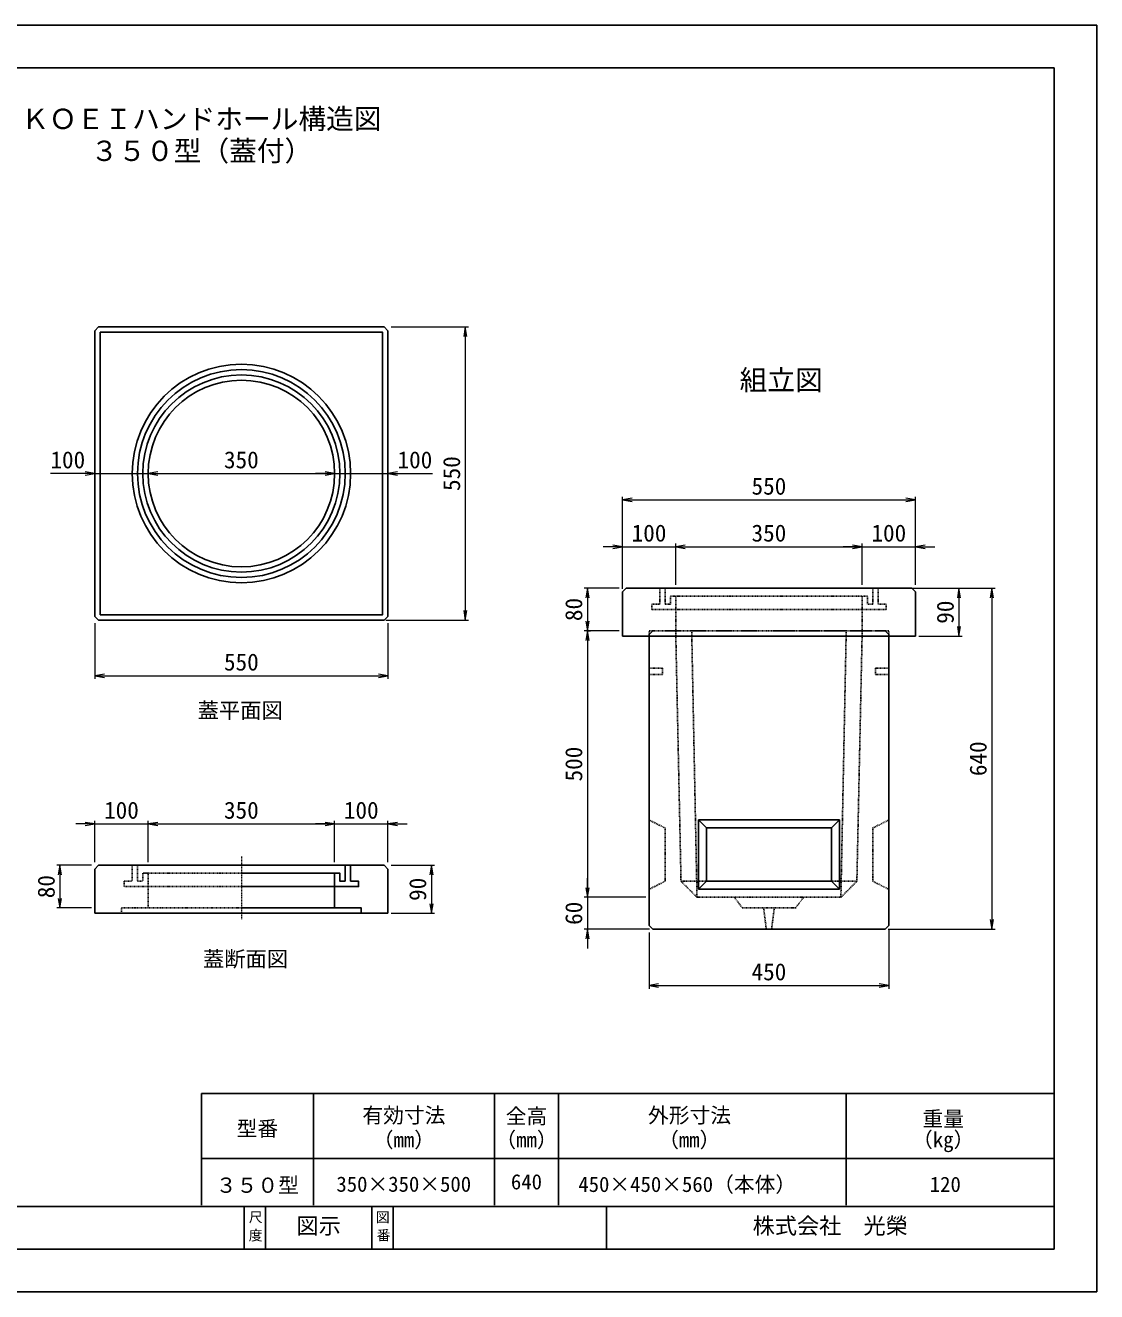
# Model space of a CAD drawing. Units: millimetres, scale not verified. Extents: x -140 to 140, y -99 to 99.
# Drawn here: x -27.7 to 139.8, y -99 to 99 of the extents above; entities that cross this region are included whole.
import ezdxf
from ezdxf.enums import TextEntityAlignment as Align

# ---------------------------------------------------------------- set-up
doc = ezdxf.new("R2010")
doc.units = ezdxf.units.MM
doc.linetypes.add('USER1', pattern=[12.95, 6.35, -3.175, 0.25, -3.175])
doc.linetypes.add('USER2', pattern=[4.7625, 3.175, -1.5875])
doc.layers.add('0-0', color=7, linetype='Continuous')
for name, color, linetype, lineweight in [('0-1_0', 9, 'Continuous', 25), ('0-3_pen3実線', 7, 'Continuous', 25), ('0-4_pen4実線', 6, 'Continuous', 25), ('0-5_pen1一点', 4, 'USER1', 13), ('0-6_pen2破線', 3, 'USER2', 25), ('0-7_鉄筋１', 2, 'Continuous', 13)]:
    doc.layers.add(name, color=color, linetype=linetype, lineweight=lineweight)
doc.styles.add('ＭＳ ゴシック', font='')
doc.styles.get('ＭＳ ゴシック').set_extended_font_data('MS Gothic')

# ---------------------------------------------------------------- blocks, each defined once
blk = doc.blocks.new('部分図 1')
at = {"layer": '0-1_0'}
blk.add_lwpolyline([(0, 0), (8400, 0), (8400, 5940), (0, 5940)], close=True, dxfattribs=at)
at = {"layer": '0-3_pen3実線'}
for p, q in [((3700, 4507.32), (3717.68, 4525)), ((3717.68, 4525), (5057.32, 4525)), ((5075, 4507.32), (5057.32, 4525)), ((3700, 3167.68), (3700, 4507.32)), ((5075, 4507.32), (5075, 3167.68)), ((6192.68, 3300), (6175, 3282.32)), ((6175, 3282.32), (6175, 3075)), ((6192.68, 3300), (6350, 3300)), ((6350, 3300), (6375, 3300)), ((6375, 3300), (6862.5, 3300)), ((7350, 3300), (6862.5, 3300)), ((7375, 3300), (7350, 3300)), ((7532.32, 3300), (7375, 3300)), ((7532.32, 3300), (7550, 3282.32)), ((7550, 3282.32), (7550, 3075)), ((3700, 3167.68), (3717.68, 3150)), ((5057.32, 3150), (3717.68, 3150)), ((5057.32, 3150), (5075, 3167.68)), ((6300, 3082.32), (6317.68, 3100)), ((7425, 3082.32), (7407.32, 3100)), ((6175, 3075), (6300, 3075)), ((6300, 3082.32), (6300, 1717.68)), ((6300, 3075), (7425, 3075)), ((7425, 1717.68), (7425, 3082.32)), ((7550, 3075), (7425, 3075)), ((6531.25, 2212.5), (7193.75, 2212.5)), ((6531.25, 1887.5), (6531.25, 2212.5)), ((6531.25, 2212.5), (6568.75, 2175)), ((7193.75, 2212.5), (7156.25, 2175)), ((7193.75, 2212.5), (7193.75, 1887.5)), ((6568.75, 2175), (7156.25, 2175)), ((6568.75, 1925), (6568.75, 2175)), ((7156.25, 1925), (7156.25, 2175)), ((3700, 1982.32), (3717.68, 2000)), ((3700, 1982.32), (3700, 1775)), ((3717.68, 2000), (3875, 2000)), ((3875, 2000), (3900, 2000)), ((3900, 2000), (4387.5, 2000)), ((4875, 2000), (4387.5, 2000)), ((4387.5, 1962.5), (4825, 1962.5)), ((5057.32, 2000), (4900, 2000)), ((4900, 2000), (4900, 1925)), ((5057.32, 2000), (5075, 1982.32)), ((5075, 1982.32), (5075, 1775)), ((6531.25, 1887.5), (6568.75, 1925)), ((7156.25, 1925), (6568.75, 1925)), ((7193.75, 1887.5), (7156.25, 1925)), ((4387.5, 1900), (4825, 1900)), ((4825, 1900), (4825, 1800)), ((7193.75, 1887.5), (6531.25, 1887.5)), ((3700, 1775), (3825, 1775)), ((3825, 1775), (4950, 1775)), ((5075, 1775), (4950, 1775)), ((6317.68, 1700), (6300, 1717.68)), ((7407.32, 1700), (6317.68, 1700)), ((7407.32, 1700), (7425, 1717.68)), ((4725, 930), (4725, 405)), ((5575, 930), (5575, 405)), ((5875, 930), (5875, 405)), ((7225, 930), (7225, 405)), ((4200, 624), (8200, 624)), ((4500, 400), (4500, 200)), ((5100, 400), (5100, 200))]:
    blk.add_line(p, q, dxfattribs=at)
at = {"layer": '0-3_pen3実線', "color": 2, "lineweight": 13}
for p, q in [((5090, 4525), (5453, 4525)), ((5438, 4525), (5438, 3150)), ((3700, 3837.5), (3491.48, 3837.5)), ((3700, 3837.5), (3700, 3852.5)), ((3700, 3837.5), (3950, 3837.5)), ((3950, 3837.5), (3950, 3852.5)), ((3950, 3837.5), (3950, 3852.5)), ((3950, 3837.5), (4040, 3837.5)), ((3950, 3837.5), (4825, 3837.5)), ((4825, 3837.5), (4735, 3837.5)), ((4825, 3837.5), (4825, 3852.5)), ((4825, 3837.5), (4825, 3852.5)), ((4825, 3837.5), (5075, 3837.5)), ((5075, 3837.5), (5075, 3852.5)), ((5075, 3837.5), (5283.52, 3837.5)), ((6175, 3315), (6175, 3509)), ((6425, 3315), (6425, 3509)), ((6425, 3315), (6425, 3509)), ((7300, 3315), (7300, 3509)), ((7300, 3315), (7300, 3509)), ((7550, 3315), (7550, 3509)), ((6175, 3494), (6085, 3494)), ((6175, 3494), (6425, 3494)), ((6425, 3494), (6515, 3494)), ((6425, 3494), (7300, 3494)), ((7300, 3494), (7210, 3494)), ((7300, 3494), (7550, 3494)), ((7550, 3494), (7640, 3494)), ((6160, 3300), (5996, 3300)), ((6011, 3300), (6011, 3100)), ((7565, 3300), (7769, 3300)), ((7754, 3300), (7754, 3075)), ((5065, 3150), (5453, 3150)), ((3700, 3135), (3700, 2874)), ((5075, 3135), (5075, 2874)), ((6160, 3100), (5996, 3100)), ((7565, 3075), (7769, 3075)), ((3700, 2889), (5075, 2889)), ((3700, 2015), (3700, 2209)), ((3950, 2015), (3950, 2209)), ((3950, 2015), (3950, 2209)), ((4825, 2015), (4825, 2209)), ((4825, 2015), (4825, 2209)), ((5075, 2015), (5075, 2209)), ((3700, 2194), (3610, 2194)), ((3700, 2194), (3950, 2194)), ((3950, 2194), (4040, 2194)), ((3950, 2194), (4825, 2194)), ((4825, 2194), (4735, 2194)), ((4825, 2194), (5075, 2194)), ((5075, 2194), (5165, 2194)), ((3685, 2000), (3521, 2000)), ((3536, 2000), (3536, 1800)), ((5090, 2000), (5294, 2000)), ((5279, 2000), (5279, 1775)), ((3685, 1800), (3521, 1800)), ((5090, 1775), (5294, 1775))]:
    blk.add_line(p, q, dxfattribs=at)
for points in [[(5445.5, 4480), (5438, 4525), (5430.5, 4480)], [(3655, 3830), (3700, 3837.5), (3655, 3845)], [(3995, 3845), (3950, 3837.5), (3995, 3830)], [(3995, 3845), (3950, 3837.5), (3995, 3830)], [(4780, 3830), (4825, 3837.5), (4780, 3845)], [(4780, 3830), (4825, 3837.5), (4780, 3845)], [(5120, 3845), (5075, 3837.5), (5120, 3830)], [(6130, 3486.5), (6175, 3494), (6130, 3501.5)], [(6470, 3501.5), (6425, 3494), (6470, 3486.5)], [(6470, 3501.5), (6425, 3494), (6470, 3486.5)], [(7255, 3486.5), (7300, 3494), (7255, 3501.5)], [(7255, 3486.5), (7300, 3494), (7255, 3501.5)], [(7595, 3501.5), (7550, 3494), (7595, 3486.5)], [(6018.5, 3255), (6011, 3300), (6003.5, 3255)], [(7761.5, 3255), (7754, 3300), (7746.5, 3255)], [(5430.5, 3195), (5438, 3150), (5445.5, 3195)], [(6003.5, 3145), (6011, 3100), (6018.5, 3145)], [(7746.5, 3120), (7754, 3075), (7761.5, 3120)], [(3745, 2896.5), (3700, 2889), (3745, 2881.5)], [(5030, 2881.5), (5075, 2889), (5030, 2896.5)], [(3655, 2186.5), (3700, 2194), (3655, 2201.5)], [(3995, 2201.5), (3950, 2194), (3995, 2186.5)], [(3995, 2201.5), (3950, 2194), (3995, 2186.5)], [(4780, 2186.5), (4825, 2194), (4780, 2201.5)], [(4780, 2186.5), (4825, 2194), (4780, 2201.5)], [(5120, 2201.5), (5075, 2194), (5120, 2186.5)], [(3543.5, 1955), (3536, 2000), (3528.5, 1955)], [(5286.5, 1955), (5279, 2000), (5271.5, 1955)], [(3528.5, 1845), (3536, 1800), (3543.5, 1845)], [(5271.5, 1820), (5279, 1775), (5286.5, 1820)]]:
    blk.add_lwpolyline(points, dxfattribs=at)
at = {"layer": '0-3_pen3実線'}
blk.add_lwpolyline([(3725, 3175), (3725, 4500), (5050, 4500), (5050, 3175)], close=True, dxfattribs=at)
for points in [[(4875, 1925), (4850, 1925), (4850, 1962.5), (4825, 1962.5), (4825, 1900), (4937.5, 1900), (4937.5, 1925), (4900, 1925)], [(4900, 2000), (4875, 2000), (4875, 1925)], [(4950, 1775), (4950, 1800), (4387.5, 1800)]]:
    blk.add_lwpolyline(points, dxfattribs=at)
for radius in [512.5, 487.5, 462.5, 437.5]:
    blk.add_circle((4387.5, 3837.5), radius, dxfattribs=at)
at = {"layer": '0-4_pen4実線'}
for p, q in [((8200, 2400), (8200, 1400)), ((8200, 1400), (8200, 400)), ((4200, 930), (8200, 930)), ((4200, 930), (4200, 405)), ((200, 400), (8200, 400)), ((4400, 400), (4400, 200)), ((5000, 400), (5000, 200)), ((6100, 400), (6100, 200))]:
    blk.add_line(p, q, dxfattribs=at)
blk.add_lwpolyline([(200, 200), (8200, 200), (8200, 5740), (200, 5740)], close=True, dxfattribs=at)
at = {"layer": '0-5_pen1一点'}
for p, q in [((4387.5, 2042), (4387.5, 1744)), ((3950, 1962.5), (3925, 1962.5))]:
    blk.add_line(p, q, dxfattribs=at)
at = {"layer": '0-6_pen2破線'}
for p, q in [((6350, 3300), (6350, 3225)), ((7350, 3300), (7350, 3225)), ((7375, 3300), (7375, 3225)), ((6312.5, 3225), (6350, 3225)), ((6312.5, 3200), (6312.5, 3225)), ((6400, 3262.5), (6425, 3262.5)), ((6400, 3225), (6400, 3262.5)), ((6425, 3262.5), (7300, 3262.5)), ((6425, 3200), (6425, 3100)), ((6425, 3200), (7300, 3200)), ((7300, 3200), (7300, 3100)), ((6300, 3075), (6300, 3100)), ((6300, 3100), (6862.5, 3100)), ((6317.68, 3100), (7407.32, 3100)), ((6450, 1925), (6425, 3100)), ((6500, 3100), (6525, 1850)), ((7225, 3100), (7200, 1850)), ((7275, 1925), (7300, 3100)), ((6300, 2925), (6362.5, 2925)), ((6362.5, 2925), (6362.5, 2895)), ((7425, 2925), (7362.5, 2925)), ((7362.5, 2925), (7362.5, 2895)), ((6300, 2895), (6362.5, 2895)), ((7425, 2895), (7362.5, 2895)), ((6300, 2212.5), (6375, 2175)), ((7425, 2212.5), (7350, 2175)), ((6375, 2175), (6375, 1925)), ((7350, 1925), (7350, 2175)), ((3875, 2000), (3875, 1925)), ((3900, 2000), (3900, 1925)), ((4387.5, 1962.5), (3925, 1962.5)), ((3925, 1962.5), (3925, 1925)), ((3950, 1900), (3950, 1962.5)), ((3837.5, 1900), (3837.5, 1925)), ((3837.5, 1925), (3875, 1925)), ((3900, 1925), (3925, 1925)), ((6300, 1887.5), (6375, 1925)), ((6525, 1850), (6450, 1925)), ((6450, 1925), (7275, 1925)), ((7200, 1850), (7275, 1925)), ((7425, 1887.5), (7350, 1925)), ((4387.5, 1900), (3837.5, 1900)), ((3950, 1900), (3950, 1800)), ((6525, 1850), (7200, 1850)), ((3825, 1775), (3825, 1800)), ((3825, 1800), (4387.5, 1800)), ((6837.5, 1800), (6850, 1700)), ((6887.5, 1800), (6875, 1700))]:
    blk.add_line(p, q, dxfattribs=at)
for points in [[(6375, 3300), (6375, 3225), (6400, 3225)], [(6425, 3262.5), (6425, 3200), (6312.5, 3200)], [(7350, 3225), (7325, 3225), (7325, 3262.5), (7300, 3262.5), (7300, 3200), (7412.5, 3200), (7412.5, 3225), (7375, 3225)], [(7425, 3075), (7425, 3100), (6862.5, 3100)], [(6700, 1850), (6737.5, 1800), (6987.5, 1800), (7025, 1850)]]:
    blk.add_lwpolyline(points, dxfattribs=at)
at = {"layer": '0-7_鉄筋１'}
for p, q in [((6175, 3297.32), (6175, 3729)), ((6175, 3714), (7550, 3714)), ((7550, 3315), (7550, 3729)), ((7507.99, 3300), (7923, 3300)), ((7908, 3300), (7908, 1700)), ((6011, 3100), (6026, 3100)), ((6011, 3100), (6011, 1850)), ((6011, 1850), (6011, 1940)), ((6285, 1850), (5996, 1850)), ((6285, 1850), (5996, 1850)), ((6011, 1850), (6011, 1700)), ((6302.68, 1700), (5996, 1700)), ((6011, 1700), (6011, 1610)), ((6300, 1685), (6300, 1421)), ((7422.32, 1700), (7923, 1700)), ((7425, 1702.68), (7425, 1421)), ((6300, 1436), (7425, 1436))]:
    blk.add_line(p, q, dxfattribs=at)
for points in [[(6220, 3721.5), (6175, 3714), (6220, 3706.5)], [(7505, 3706.5), (7550, 3714), (7505, 3721.5)], [(7915.5, 3255), (7908, 3300), (7900.5, 3255)], [(6018.5, 3055), (6011, 3100), (6003.5, 3055)], [(6003.5, 1895), (6011, 1850), (6018.5, 1895)], [(6003.5, 1895), (6011, 1850), (6018.5, 1895)], [(7900.5, 1745), (7908, 1700), (7915.5, 1745)], [(6018.5, 1655), (6011, 1700), (6003.5, 1655)], [(6345, 1443.5), (6300, 1436), (6345, 1428.5)], [(7380, 1428.5), (7425, 1436), (7380, 1443.5)]]:
    blk.add_lwpolyline(points, dxfattribs=at)
at = {"layer": '0-3_pen3実線', "style": 'ＭＳ ゴシック'}
for s, height, p in [('100', 79.92, (3491.48, 3838)), ('350', 79.92, (4305.74, 3838)), ('100', 79.92, (5120, 3838)), ('100', 79.92, (6218.24, 3494.5)), ('350', 79.92, (6780.74, 3494.5)), ('100', 79.92, (7343.24, 3494.5)), ('550', 79.92, (4305.74, 2889.5)), ('100', 79.92, (3743.24, 2194.5)), ('350', 79.92, (4305.74, 2194.5)), ('100', 79.92, (4868.24, 2194.5)), ('有効寸法', 71.47, (4955.03, 770.26)), ('全高', 71.47, (5627.52, 766.26)), ('外形寸法', 71.47, (6295.03, 770.26)), ('重量', 71.45, (7582.54, 753.73)), ('型番', 71.47, (4365.02, 708)), ('（mm）', 71.49, (5003.73, 655.24)), ('（mm）', 71.49, (5578.73, 655.24)), ('（mm）', 71.49, (6342.73, 655.24)), ('（㎏）', 71.45, (7533.81, 656.27)), ('３５０型', 71.47, (4267.52, 442.25)), ('350×350×500', 71.48, (4833.13, 447.25)), ('640', 71.47, (5651.88, 458.26)), ('450×450×560（本体）', 71.48, (5968.14, 446.25)), ('120', 71.48, (7616.88, 446.25)), ('尺', 47.61, (4422.2, 311.83)), ('図', 47.61, (5018.4, 311.33)), ('株式会社\u3000光榮', 76.24, (6786.05, 248.01)), ('図示', 76.23, (4646.03, 248.01)), ('度', 47.63, (4421.7, 226)), ('番', 47.61, (5022.2, 226.5))]:
    blk.add_text(s, height=height, dxfattribs=at).set_placement(p, align=Align.BOTTOM_LEFT)
for s, p in [('550', (5437.5, 3755.74)), ('80', (6010.5, 3145.49)), ('90', (7753.5, 3132.99)), ('80', (3535.5, 1845.49)), ('90', (5278.5, 1832.99))]:
    blk.add_text(s, height=79.92, rotation=90, dxfattribs=at).set_placement(p, align=Align.BOTTOM_LEFT)
at = {"layer": '0-4_pen4実線', "style": 'ＭＳ ゴシック'}
for s, p in [('\u3000ＫＯＥＩハンドホール構造図\u3000', (3225.03, 5425)), ('３５０型（蓋付）', (3680.04, 5275))]:
    blk.add_text(s, height=95.3, dxfattribs=at).set_placement(p, align=Align.BOTTOM_LEFT)
at = {"layer": '0-7_鉄筋１', "color": 7, "style": 'ＭＳ ゴシック'}
for s, height, p in [('組立図', 95.31, (6725, 4200)), ('550', 79.92, (6780.74, 3714.5)), ('蓋平面図', 73.31, (4182, 2668)), ('蓋断面図', 73.31, (4207, 1502)), ('450', 79.92, (6780.74, 1436.5))]:
    blk.add_text(s, height=height, dxfattribs=at).set_placement(p, align=Align.BOTTOM_LEFT)
for s, p in [('640', (7907.5, 2418.24)), ('500', (6010.5, 2393.24)), ('60', (6010.5, 1720.49))]:
    blk.add_text(s, height=79.92, rotation=90, dxfattribs=at).set_placement(p, align=Align.BOTTOM_LEFT)

msp = doc.modelspace()

# ---------------------------------------------------------------- block references
at = {"layer": '0-0', "xscale": 0.03333333, "yscale": 0.03333333}
msp.add_blockref('部分図 1', (-140.167, -99), dxfattribs=at)

doc.saveas('drawing.dxf')
